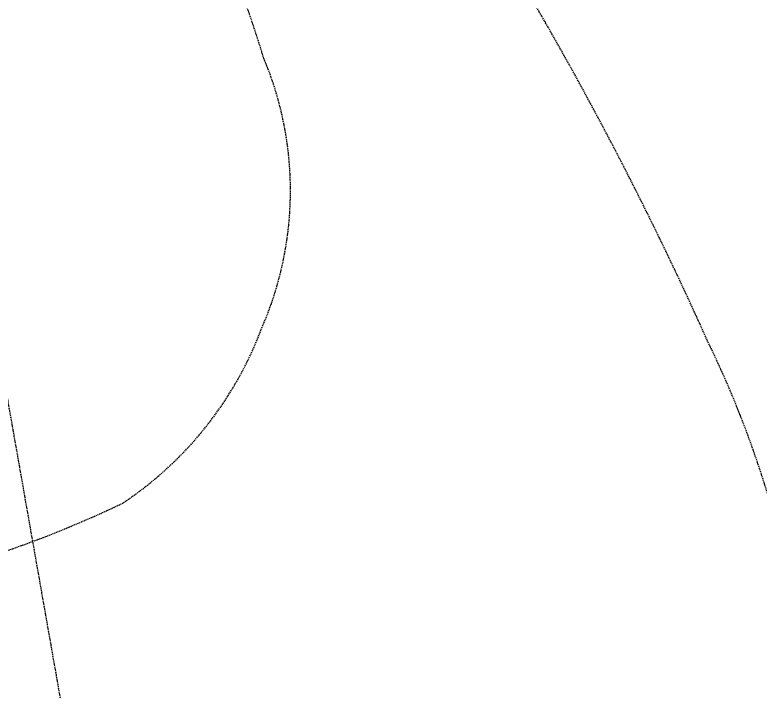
# Model space of a CAD drawing. Header units: millimetres. Extents: x 26027 to 581921, y 7230 to 233891.
# Drawn here: x 454661 to 455433, y 143731 to 144431 of the extents above; entities that cross this region are included whole.
import ezdxf

# ---------------------------------------------------------------- set-up
doc = ezdxf.new("R2010")
doc.units = ezdxf.units.MM
doc.header["$LTSCALE"] = 5
doc.linetypes.add('CACHE', pattern=[0.375, 0.25, -0.125])
for name, color, linetype in [('GE-EQUIPMENT_INSERTION', 140, 'Continuous'), ('GE-EQUIPMENT_MOVEMENT', 241, 'CACHE'), ('GE-MM-SCATTER_LINES', 222, 'CACHE')]:
    doc.layers.add(name, color=color, linetype=linetype)

# ---------------------------------------------------------------- blocks, each defined once
blk = doc.blocks.new('GE-EUR02909')
at = {"layer": 'GE-EQUIPMENT_MOVEMENT'}
blk.add_lwpolyline([(-214.98, 624.04), (-214.98, 1662.4), (215.02, 1662.4), (215.02, 624.04)], dxfattribs=at)
blk = doc.blocks.new('GE-EUR02460')
at = {"layer": 'GE-MM-SCATTER_LINES'}
for points in [[(-1466.76, 1888.64, 0.088425), (-1436.17, 1557.85, 0.041082), (-1231.51, 956.98, 0.040906), (-971.9, 450.32, 0.047008), (-626.75, 0, -0.002807), (-759.6, -108.25, 0.012361), (-1413.75, -644.22, 0.041749), (-1766.37, -1026.9, 0.085647), (-1925.71, -1345.48, 0.077165), (-1943.37, -1646.54, 0.130435), (-1805.3, -1934.62, 0.086237), (-1469.62, -2176.11, 0.063967), (-827.87, -2352.9, 0.036307), (-0.07, -2409.22, 0.036307), (827.73, -2352.9, 0.063967)], [(1218.9, -1448.61, -0.095966), (697.53, -1659.95, -0.054285), (-0.07, -1734.21, -0.054285), (-697.67, -1659.95, -0.095966), (-1219.04, -1448.61, -0.079904), (-1405.36, -1279.06, -0.183233), (-1481.68, -1091.7, -0.148539), (-1442.15, -872.37, -0.09937), (-1219.29, -618.84, -0.031823), (-892.67, -393.76, 0.002438), (-589.01, -183.01, 0.049751), (-386.94, 0, -0.117779), (-755.14, 569.2, -0.039275), (-939.21, 1115.68, -0.08037), (-980.06, 1454.55, -0.169962), (-883.43, 1681.18, -0.13336)]]:
    blk.add_lwpolyline(points, format="xyb", dxfattribs=at)
blk.add_lwpolyline([(-0.07, -1166.3, 0.055046), (346.73, -1194.1, 0.130885), (633.96, -1122.25, 0.185507), (736.5, -984.92, 0.123784), (733.06, -711.51, 0.078623), (556.34, -341.27, 0.026468), (330.63, -78.16), (257.97, 0, 0.058507), (459.61, 436.9, 0.063282), (537.3, 747.06, 0.205916), (487.07, 1023.17, 0.15871), (313.07, 1176.97, 0.068311), (-0.07, 1219.05, 0.068311), (-313.21, 1176.97, 0.15871), (-487.21, 1023.17, 0.205916), (-537.44, 747.06, 0.063282), (-459.75, 436.9, 0.058507), (-258.11, 0), (-330.77, -78.16, 0.026468), (-556.48, -341.27, 0.078623), (-733.2, -711.51, 0.123784), (-736.64, -984.92, 0.185507), (-634.1, -1122.25, 0.130885), (-346.87, -1194.1, 0.055046)], format="xyb", close=True, dxfattribs=at)

msp = doc.modelspace()

# ---------------------------------------------------------------- block references
at = {"layer": 'GE-EQUIPMENT_INSERTION', "rotation": 189.9999999999999}
msp.add_blockref('GE-EUR02909', (454259.3, 145029.81), dxfattribs=at)

# ---------------------------------------------------------------- next in the draw order: block references
msp.add_blockref('GE-EUR02460', (454259.3, 145029.81), dxfattribs=at)

doc.saveas('drawing.dxf')
